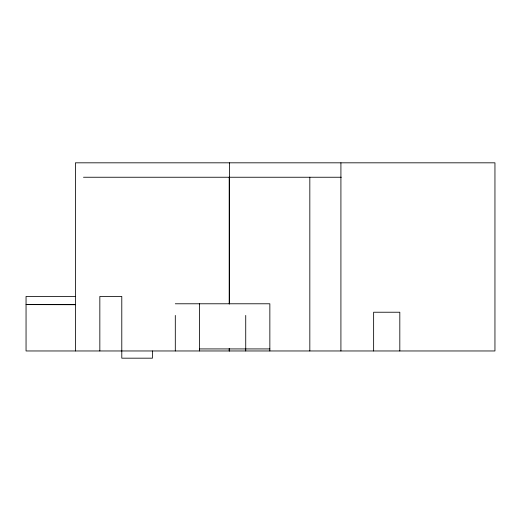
<?xml version="1.0" encoding="UTF-8"?>
<svg xmlns="http://www.w3.org/2000/svg" width="521" height="521" viewBox="0 0 521 521"><rect width="100%" height="100%" fill="white"/><g stroke="black" fill="none" stroke-linecap="round" stroke-linejoin="round"><path stroke-width="0.78" d="M83.49 177.244L341.281 177.244M75.512 296.436L26.05 296.436L26.05 350.965L494.95 350.965L494.95 162.819L75.415 162.819L75.415 350.965M175.303 303.782L269.852 303.782L269.852 350.965M75.408 304.609L26.05 304.609L75.512 304.713M199.426 348.927L269.852 348.927M399.815 350.965L399.815 312.229L373.635 312.229L373.635 350.965M340.916 162.819L340.916 350.965M309.826 177.244L309.826 350.965M245.73 315.426L245.73 350.965M229.448 162.819L229.448 303.932M229.448 348.536L229.448 350.965M229.194 177.244L229.194 303.886M229.194 348.529L229.194 350.965M199.426 303.782L199.426 350.965M175.303 315.426L175.303 350.965M152.432 350.965L152.432 358.181L121.79 358.181L121.79 296.436L99.837 296.436L99.837 350.965"/></g></svg>
